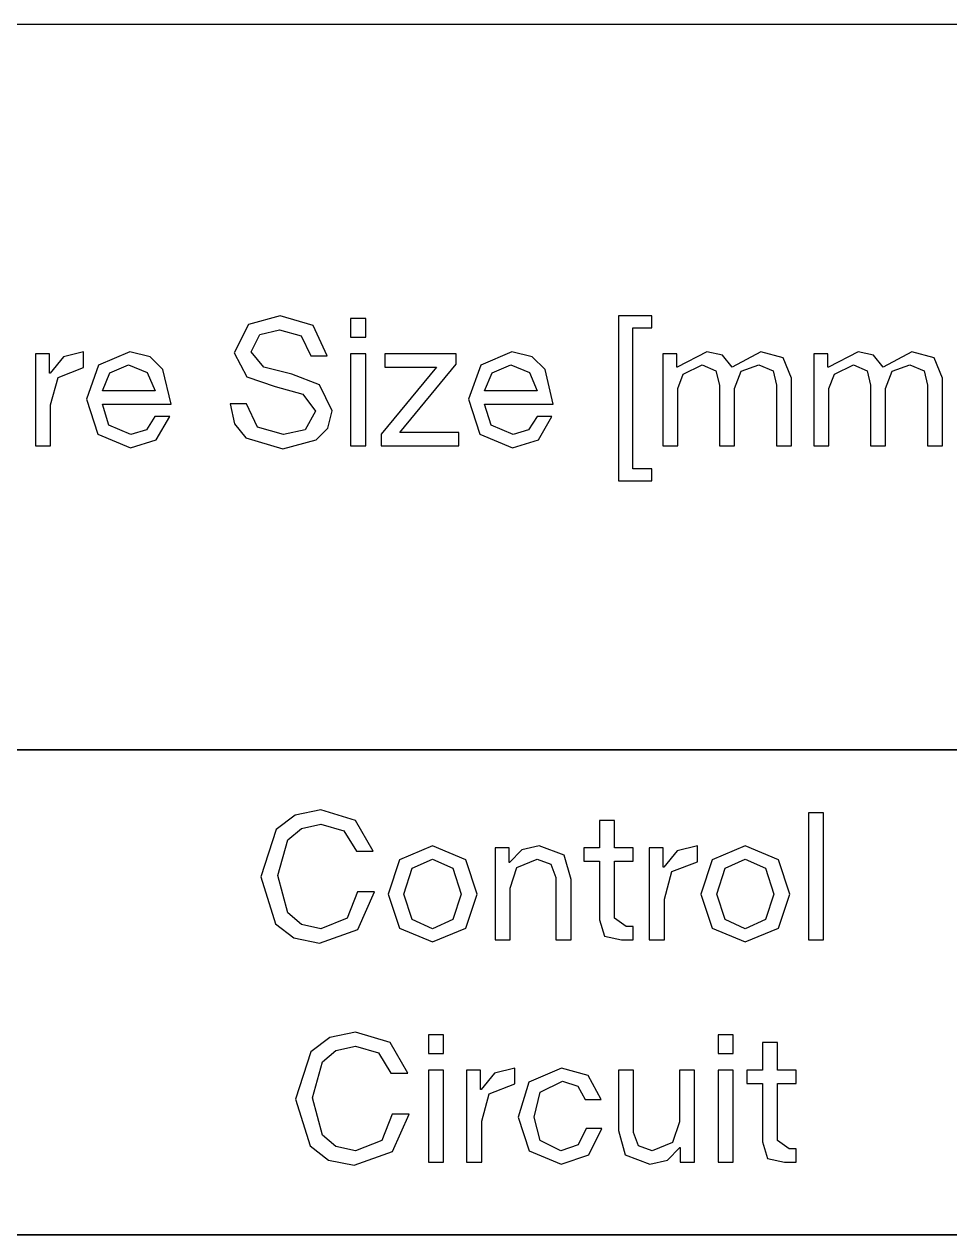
# Model space of a CAD drawing. Extents: x -212 to 220, y 7 to 294.
# Drawn here: x 105.9 to 120.6, y 128.68 to 147.9 of the extents above; entities that cross this region are included whole.
import ezdxf

# ---------------------------------------------------------------- set-up
doc = ezdxf.new("R2010")
doc.units = 0

msp = doc.modelspace()

# ---------------------------------------------------------------- linework, layer by layer
at = {"layer": '1'}
for p, q in [((88.217886, 147.898229), (122.817901, 147.898229)), ((105.518, 147.898), (122.817831, 147.898)), ((109.970383, 143.268882), (109.466539, 143.128839)), ((110.491276, 143.116437), (109.970383, 143.268882)), ((111.328437, 143.223407), (111.088658, 143.223407)), ((111.088658, 143.223407), (111.088658, 142.929885)), ((111.328437, 142.929885), (111.328437, 143.223407)), ((115.872851, 143.268882), (115.343685, 143.268882)), ((115.343685, 143.268882), (115.343685, 140.647859)), ((115.872851, 143.078713), (115.872851, 143.268882)), ((109.466539, 143.128839), (109.238646, 142.681839)), ((109.648956, 142.971226), (109.95798, 143.04564)), ((109.95798, 143.04564), (110.301111, 142.947455)), ((110.714521, 142.63223), (110.491276, 143.116437)), ((115.571064, 140.838028), (115.571064, 143.078713)), ((115.571064, 143.078713), (115.872851, 143.078713)), ((109.507364, 142.698376), (109.648956, 142.971226)), ((110.301111, 142.947455), (110.458207, 142.63223)), ((111.088658, 142.929885), (111.328437, 142.929885)), ((106.083299, 142.665303), (106.083289, 141.205963)), ((106.306544, 142.665303), (106.083299, 142.665303)), ((106.306544, 142.359379), (106.306544, 142.665303)), ((106.848099, 142.698376), (106.52874, 142.618794)), ((106.848099, 142.446195), (106.848099, 142.698376)), ((107.579836, 142.698376), (107.086327, 142.482885)), ((107.90288, 142.61789), (107.579836, 142.698376)), ((109.238646, 142.681839), (109.442251, 142.301501)), ((109.709417, 142.453947), (109.507364, 142.698376)), ((110.458207, 142.63223), (110.714521, 142.63223)), ((111.328437, 142.665303), (111.088658, 142.665303)), ((111.088658, 142.665303), (111.088658, 141.205963)), ((111.328437, 141.205963), (111.328437, 142.665303)), ((112.765037, 142.665303), (111.632295, 142.665303)), ((111.632295, 142.665303), (111.632295, 142.454463)), ((112.765037, 142.499938), (112.765037, 142.665303)), ((113.647671, 142.698376), (113.15416, 142.482885)), ((113.970713, 142.61789), (113.647671, 142.698376)), ((116.045464, 142.665303), (116.04545, 141.205963)), ((116.268705, 142.665303), (116.045464, 142.665303)), ((116.268705, 142.450329), (116.268705, 142.665303)), ((116.748249, 142.698376), (116.27696, 142.450329)), ((116.992162, 142.641015), (116.748249, 142.698376)), ((117.149258, 142.450329), (116.992162, 142.641015)), ((117.604008, 142.698376), (117.149258, 142.450329)), ((117.957991, 142.600707), (117.604008, 142.698376)), ((118.444281, 142.665303), (118.444267, 141.205963)), ((118.667522, 142.665303), (118.444281, 142.665303)), ((118.667522, 142.450329), (118.667522, 142.665303)), ((119.147062, 142.698376), (118.675777, 142.450329)), ((119.390975, 142.641015), (119.147062, 142.698376)), ((119.548071, 142.450329), (119.390975, 142.641015)), ((120.002825, 142.698376), (119.548071, 142.450329)), ((120.356807, 142.600707), (120.002825, 142.698376)), ((106.52874, 142.618794), (106.314799, 142.359379)), ((106.441407, 142.290133), (106.848099, 142.446195)), ((107.086327, 142.482885), (106.893575, 141.941834)), ((107.266164, 142.364547), (107.563301, 142.487536)), ((107.563301, 142.487536), (107.859405, 142.367647)), ((108.108488, 142.414156), (107.90288, 142.61789)), ((110.156417, 142.342843), (109.709417, 142.453947)), ((112.454981, 142.454463), (111.574414, 141.387864)), ((111.632295, 142.454463), (112.454981, 142.454463)), ((111.87207, 141.416803), (112.765037, 142.499938)), ((113.15416, 142.482885), (112.961407, 141.941834)), ((113.333998, 142.364547), (113.631133, 142.487536)), ((113.631133, 142.487536), (113.927239, 142.367647)), ((114.176322, 142.414156), (113.970713, 142.61789)), ((116.27696, 142.450329), (116.268705, 142.450329)), ((116.372562, 142.343359), (116.673834, 142.487536)), ((116.673834, 142.487536), (116.890876, 142.396069)), ((117.291884, 142.386767), (117.570936, 142.487536)), ((117.570936, 142.487536), (117.798312, 142.392969)), ((118.091832, 142.276697), (117.957991, 142.600707)), ((118.675777, 142.450329), (118.667522, 142.450329)), ((118.771376, 142.343359), (119.072651, 142.487536)), ((119.072651, 142.487536), (119.289689, 142.396069)), ((119.690699, 142.386767), (119.969752, 142.487536)), ((119.969752, 142.487536), (120.197127, 142.392969)), ((120.490649, 142.276697), (120.356807, 142.600707)), ((106.314799, 142.359379), (106.306544, 142.359379)), ((106.323068, 141.855018), (106.441407, 142.290133)), ((107.145754, 142.074126), (107.266164, 142.364547)), ((107.859405, 142.367647), (107.984979, 142.074126)), ((108.237158, 141.863286), (108.108488, 142.414156)), ((109.442251, 142.301501), (109.887699, 142.144406)), ((110.596184, 142.17076), (110.156417, 142.342843)), ((113.213589, 142.074126), (113.333998, 142.364547)), ((113.927239, 142.367647), (114.05281, 142.074126)), ((114.304993, 141.863286), (114.176322, 142.414156)), ((116.285229, 142.115467), (116.372562, 142.343359)), ((116.890876, 142.396069), (116.946686, 142.165076)), ((117.186465, 142.115467), (117.291884, 142.386767)), ((117.798312, 142.392969), (117.852057, 142.165076)), ((118.091832, 141.205963), (118.091832, 142.276697)), ((118.684042, 142.115467), (118.771376, 142.343359)), ((119.289689, 142.396069), (119.345499, 142.165076)), ((119.585278, 142.115467), (119.690699, 142.386767)), ((120.197127, 142.392969), (120.25087, 142.165076)), ((120.490649, 141.205963), (120.490649, 142.276697)), ((107.984979, 142.074126), (107.145754, 142.074126)), ((109.887699, 142.144406), (110.329017, 142.02555)), ((110.797204, 141.759934), (110.596184, 142.17076)), ((114.05281, 142.074126), (113.213589, 142.074126)), ((116.285229, 141.205963), (116.285229, 142.115467)), ((116.946686, 142.165076), (116.946686, 141.205963)), ((117.186465, 141.205963), (117.186465, 142.115467)), ((117.852057, 142.165076), (117.852057, 141.205963)), ((118.684042, 141.205963), (118.684042, 142.115467)), ((119.345499, 142.165076), (119.345499, 141.205963)), ((119.585278, 141.205963), (119.585278, 142.115467)), ((120.25087, 142.165076), (120.25087, 141.205963)), ((106.893575, 141.941834), (107.072381, 141.389931)), ((107.250659, 141.528941), (107.145754, 141.863286)), ((107.145754, 141.863286), (108.237158, 141.863286)), ((109.432949, 141.871554), (109.176635, 141.871554)), ((109.176635, 141.871554), (109.243168, 141.552259)), ((109.611749, 141.500519), (109.432949, 141.871554)), ((110.329017, 142.02555), (110.528487, 141.751665)), ((112.961407, 141.941834), (113.140213, 141.389931)), ((113.318492, 141.528941), (113.213589, 141.863286)), ((113.213589, 141.863286), (114.304993, 141.863286)), ((106.323068, 141.205963), (106.323068, 141.855018)), ((110.528487, 141.751665), (110.365707, 141.457627)), ((110.726214, 141.48424), (110.797204, 141.759934)), ((107.600509, 141.38373), (107.250659, 141.528941)), ((107.980845, 141.668983), (107.848037, 141.455043)), ((108.216489, 141.668983), (107.980845, 141.668983)), ((108.002032, 141.300014), (108.216489, 141.668983)), ((109.243168, 141.552259), (109.423647, 141.32947)), ((110.019991, 141.38373), (109.611749, 141.500519)), ((110.542441, 141.296914), (110.726214, 141.48424)), ((113.66834, 141.38373), (113.318492, 141.528941)), ((114.048679, 141.668983), (113.91587, 141.455043)), ((114.28432, 141.668983), (114.048679, 141.668983)), ((114.069864, 141.300014), (114.28432, 141.668983)), ((107.072381, 141.389931), (107.592239, 141.172891)), ((107.592239, 141.172891), (108.002032, 141.300014)), ((107.848037, 141.455043), (107.600509, 141.38373)), ((109.423647, 141.32947), (110.011725, 141.156354)), ((110.011725, 141.156354), (110.542441, 141.296914)), ((110.365707, 141.457627), (110.019991, 141.38373)), ((111.574414, 141.387864), (111.574414, 141.205963)), ((112.806379, 141.416803), (111.87207, 141.416803)), ((112.806379, 141.205963), (112.806379, 141.416803)), ((113.140213, 141.389931), (113.660071, 141.172891)), ((113.660071, 141.172891), (114.069864, 141.300014)), ((113.91587, 141.455043), (113.66834, 141.38373)), ((106.083289, 141.205963), (106.323068, 141.205963)), ((111.088658, 141.205963), (111.328437, 141.205963)), ((111.574414, 141.205963), (112.806379, 141.205963)), ((116.04545, 141.205963), (116.285229, 141.205963)), ((116.946686, 141.205963), (117.186465, 141.205963)), ((117.852057, 141.205963), (118.091832, 141.205963)), ((118.444267, 141.205963), (118.684042, 141.205963)), ((119.345499, 141.205963), (119.585278, 141.205963)), ((120.25087, 141.205963), (120.490649, 141.205963)), ((115.872851, 140.838028), (115.571064, 140.838028)), ((115.872851, 140.647859), (115.872851, 140.838028)), ((115.343685, 140.647859), (115.872851, 140.647859)), ((122.817901, 136.37618), (88.217886, 136.37618)), ((105.517717, 136.375827), (122.817549, 136.375827)), ((105.518, 136.376), (122.817831, 136.376)), ((110.206724, 135.338069), (109.907518, 135.110435)), ((110.617551, 135.421527), (110.206724, 135.338069)), ((111.167904, 135.256162), (110.617551, 135.421527)), ((118.600509, 135.376052), (118.36073, 135.376052)), ((118.36073, 135.376052), (118.36073, 133.358608)), ((118.600509, 133.358608), (118.600509, 135.376052)), ((110.306266, 135.129685), (110.617551, 135.198285)), ((110.617551, 135.198285), (110.980836, 135.090282)), ((111.448506, 134.768338), (111.167904, 135.256162)), ((115.281854, 135.256162), (115.042079, 135.256162)), ((115.042079, 135.256162), (115.042079, 134.817947)), ((115.281854, 134.817947), (115.281854, 135.256162)), ((109.907518, 135.110435), (109.662573, 134.359062)), ((109.93129, 134.379732), (110.093036, 134.947138)), ((110.093036, 134.947138), (110.306266, 135.129685)), ((110.980836, 135.090282), (111.179789, 134.768338)), ((111.179789, 134.768338), (111.448506, 134.768338)), ((112.390049, 134.85102), (111.86295, 134.629846)), ((112.917147, 134.629846), (112.390049, 134.85102)), ((113.605475, 134.817947), (113.382234, 134.817947)), ((113.382234, 134.817947), (113.382234, 133.358608)), ((113.605475, 134.586437), (113.605475, 134.817947)), ((113.809081, 134.786942), (113.613744, 134.586437)), ((114.085034, 134.85102), (113.809081, 134.786942)), ((114.481389, 134.702192), (114.085034, 134.85102)), ((115.042079, 134.817947), (114.794031, 134.817947)), ((114.794031, 134.817947), (114.794031, 134.607108)), ((115.575375, 134.817947), (115.281854, 134.817947)), ((115.575375, 134.607108), (115.575375, 134.817947)), ((115.831707, 134.817947), (115.831693, 133.358608)), ((116.054948, 134.817947), (115.831707, 134.817947)), ((116.054948, 134.512024), (116.054948, 134.817947)), ((116.277141, 134.771439), (116.063203, 134.512024)), ((116.596503, 134.85102), (116.277141, 134.771439)), ((116.596503, 134.59884), (116.596503, 134.85102)), ((117.357178, 134.85102), (116.830079, 134.629846)), ((117.884275, 134.629846), (117.357178, 134.85102)), ((111.86295, 134.629846), (111.683117, 134.086211)), ((112.068105, 134.496521), (112.390049, 134.640181)), ((112.390049, 134.640181), (112.711992, 134.496521)), ((113.096981, 134.086211), (112.917147, 134.629846)), ((113.613744, 134.586437), (113.605475, 134.586437)), ((113.728466, 134.509956), (114.051961, 134.640181)), ((114.051961, 134.640181), (114.270551, 134.560082)), ((114.270551, 134.560082), (114.349616, 134.346659)), ((114.589392, 134.317721), (114.481389, 134.702192)), ((114.794031, 134.607108), (115.042079, 134.607108)), ((115.042079, 134.607108), (115.042079, 133.676934)), ((115.281854, 133.701739), (115.281854, 134.607108)), ((115.281854, 134.607108), (115.575375, 134.607108)), ((116.189808, 134.442777), (116.596503, 134.59884)), ((116.830079, 134.629846), (116.650245, 134.086211)), ((117.035232, 134.496521), (117.357178, 134.640181)), ((117.357178, 134.640181), (117.679121, 134.496521)), ((118.064108, 134.086211), (117.884275, 134.629846)), ((110.093036, 133.785971), (109.93129, 134.379732)), ((111.935297, 134.086211), (112.068105, 134.496521)), ((112.711992, 134.496521), (112.8448, 134.086211)), ((113.622012, 134.181295), (113.728466, 134.509956)), ((116.063203, 134.512024), (116.054948, 134.512024)), ((116.071468, 134.007663), (116.189808, 134.442777)), ((116.902424, 134.086211), (117.035232, 134.496521)), ((117.679121, 134.496521), (117.811929, 134.086211)), ((109.662573, 134.359062), (109.894083, 133.613889)), ((113.622012, 133.358608), (113.622012, 134.181295)), ((114.349616, 134.346659), (114.349616, 133.358608)), ((114.589392, 133.358608), (114.589392, 134.317721)), ((111.20046, 134.119284), (111.033029, 133.702256)), ((111.469177, 134.119284), (111.20046, 134.119284)), ((111.205111, 133.525006), (111.469177, 134.119284)), ((111.683117, 134.086211), (111.86295, 133.546193)), ((111.683117, 134.086211), (111.683117, 134.086211)), ((112.068105, 133.679518), (111.935297, 134.086211)), ((111.935297, 134.086211), (111.935297, 134.086211)), ((112.8448, 134.086211), (112.711992, 133.679518)), ((112.917147, 133.546193), (113.096981, 134.086211)), ((116.071468, 133.358608), (116.071468, 134.007663)), ((116.650245, 134.086211), (116.830079, 133.546193)), ((116.650245, 134.086211), (116.650245, 134.086211)), ((117.035232, 133.679518), (116.902424, 134.086211)), ((116.902424, 134.086211), (116.902424, 134.086211)), ((117.811929, 134.086211), (117.679121, 133.679518)), ((117.884275, 133.546193), (118.064108, 134.086211)), ((109.894083, 133.613889), (110.185795, 133.390518)), ((110.306266, 133.603618), (110.093036, 133.785971)), ((110.617551, 133.536375), (110.306266, 133.603618)), ((111.033029, 133.702256), (110.617551, 133.536375)), ((112.390049, 133.536375), (112.068105, 133.679518)), ((112.711992, 133.679518), (112.390049, 133.536375)), ((115.042079, 133.676934), (115.122694, 133.417002)), ((115.463757, 133.569447), (115.281854, 133.701739)), ((117.357178, 133.536375), (117.035232, 133.679518)), ((117.679121, 133.679518), (117.357178, 133.536375)), ((110.596881, 133.308999), (111.205111, 133.525006)), ((111.86295, 133.546193), (112.390049, 133.325535)), ((112.390049, 133.325535), (112.917147, 133.546193)), ((115.122694, 133.417002), (115.389342, 133.358608)), ((115.575375, 133.569447), (115.463757, 133.569447)), ((115.575375, 133.358608), (115.575375, 133.569447)), ((116.830079, 133.546193), (117.357178, 133.325535)), ((117.357178, 133.325535), (117.884275, 133.546193)), ((110.185795, 133.390518), (110.596881, 133.308999)), ((113.382234, 133.358608), (113.622012, 133.358608)), ((114.349616, 133.358608), (114.589392, 133.358608)), ((115.389342, 133.358608), (115.575375, 133.358608)), ((115.831693, 133.358608), (116.071468, 133.358608)), ((118.36073, 133.358608), (118.600509, 133.358608)), ((111.167387, 131.894101), (110.75656, 131.810644)), ((111.71774, 131.728737), (111.167387, 131.894101)), ((110.75656, 131.810644), (110.457354, 131.58301)), ((111.998342, 131.240913), (111.71774, 131.728737)), ((112.564715, 131.848626), (112.324936, 131.848626)), ((112.324936, 131.848626), (112.324936, 131.555105)), ((112.564715, 131.555105), (112.564715, 131.848626)), ((117.164939, 131.848626), (116.925164, 131.848626)), ((116.925164, 131.848626), (116.925164, 131.555105)), ((117.164939, 131.555105), (117.164939, 131.848626)), ((117.869805, 131.728737), (117.630026, 131.728737)), ((117.630026, 131.728737), (117.630026, 131.290522)), ((117.869805, 131.290522), (117.869805, 131.728737)), ((110.457354, 131.58301), (110.212409, 130.831636)), ((110.642872, 131.419713), (110.856102, 131.602259)), ((110.856102, 131.602259), (111.167387, 131.67086)), ((111.167387, 131.67086), (111.530672, 131.562856)), ((111.530672, 131.562856), (111.729625, 131.240913)), ((112.324936, 131.555105), (112.564715, 131.555105)), ((116.925164, 131.555105), (117.164939, 131.555105)), ((110.481126, 130.852307), (110.642872, 131.419713)), ((112.564715, 131.290522), (112.324936, 131.290522)), ((112.324936, 131.290522), (112.324936, 129.831183)), ((112.564715, 129.831183), (112.564715, 131.290522)), ((113.153824, 131.290522), (112.930582, 131.290522)), ((112.930582, 131.290522), (112.930583, 129.831183)), ((113.153824, 130.984598), (113.153824, 131.290522)), ((113.695393, 131.323595), (113.376033, 131.244013)), ((113.695393, 131.071414), (113.695393, 131.323595)), ((114.435398, 131.323595), (113.918634, 131.097252)), ((114.861727, 131.203706), (114.435398, 131.323595)), ((115.582611, 131.290522), (115.342832, 131.290522)), ((115.342832, 131.290522), (115.342832, 130.331409)), ((115.582611, 130.302471), (115.582611, 131.290522)), ((116.549992, 131.290522), (116.310213, 131.290522)), ((116.310213, 131.290522), (116.310213, 130.467835)), ((116.549985, 129.831183), (116.549992, 131.290522)), ((117.164939, 131.290522), (116.925164, 131.290522)), ((116.925164, 131.290522), (116.925164, 129.831183)), ((117.164939, 129.831183), (117.164939, 131.290522)), ((117.630026, 131.290522), (117.381982, 131.290522)), ((117.381982, 131.290522), (117.381982, 131.079682)), ((118.163326, 131.290522), (117.869805, 131.290522)), ((118.163326, 131.079682), (118.163326, 131.290522)), ((111.729625, 131.240913), (111.998342, 131.240913)), ((113.376033, 131.244013), (113.162093, 130.984598)), ((113.918634, 131.097252), (113.749136, 130.542249)), ((114.098468, 130.939123), (114.456067, 131.112755)), ((114.456067, 131.112755), (114.697912, 131.036274)), ((115.067916, 130.823368), (114.861727, 131.203706)), ((113.162093, 130.984598), (113.153824, 130.984598)), ((113.170361, 130.480237), (113.2887, 130.915352)), ((113.2887, 130.915352), (113.695393, 131.071414)), ((114.001316, 130.542249), (114.098468, 130.939123)), ((114.697912, 131.036274), (114.815734, 130.823368)), ((117.381982, 131.079682), (117.630026, 131.079682)), ((117.630026, 131.079682), (117.630026, 130.149509)), ((117.869805, 130.174313), (117.869805, 131.079682)), ((117.869805, 131.079682), (118.163326, 131.079682)), ((110.212409, 130.831636), (110.443918, 130.086464)), ((110.642872, 130.258546), (110.481126, 130.852307)), ((114.815734, 130.823368), (115.067916, 130.823368)), ((111.750296, 130.591858), (111.582865, 130.17483)), ((112.019013, 130.591858), (111.750296, 130.591858)), ((111.754947, 129.99758), (112.019013, 130.591858)), ((113.749136, 130.542249), (113.922768, 130.007399)), ((114.099501, 130.17483), (114.001316, 130.542249)), ((113.170361, 129.831183), (113.170361, 130.480237)), ((114.828137, 130.364482), (114.703601, 130.10455)), ((115.076185, 130.364482), (114.828137, 130.364482)), ((114.871546, 129.947971), (115.076185, 130.364482)), ((115.342832, 130.331409), (115.448769, 129.946938)), ((116.310213, 130.467835), (116.203243, 130.139173)), ((110.856102, 130.076193), (110.642872, 130.258546)), ((111.582865, 130.17483), (111.167387, 130.008949)), ((114.427129, 130.008949), (114.099501, 130.17483)), ((115.661159, 130.089047), (115.582611, 130.302471)), ((116.203243, 130.139173), (115.876132, 130.008949)), ((117.630026, 130.149509), (117.710642, 129.889577)), ((118.051708, 130.042022), (117.869805, 130.174313)), ((110.443918, 130.086464), (110.735631, 129.863093)), ((111.167387, 130.008949), (110.856102, 130.076193)), ((111.146716, 129.781573), (111.754947, 129.99758)), ((113.922768, 130.007399), (114.431263, 129.79811)), ((114.703601, 130.10455), (114.427129, 130.008949)), ((114.431263, 129.79811), (114.871546, 129.947971)), ((115.448769, 129.946938), (115.843059, 129.79811)), ((115.876132, 130.008949), (115.661159, 130.089047)), ((116.121079, 129.862188), (116.318483, 130.062692)), ((116.318483, 130.062692), (116.32261, 130.062692)), ((116.32261, 130.062692), (116.32261, 129.831183)), ((118.163326, 130.042022), (118.051708, 130.042022)), ((118.163326, 129.831183), (118.163326, 130.042022)), ((110.735631, 129.863093), (111.146716, 129.781573)), ((112.324936, 129.831183), (112.564715, 129.831183)), ((112.930583, 129.831183), (113.170361, 129.831183)), ((115.843059, 129.79811), (116.121079, 129.862188)), ((116.32261, 129.831183), (116.549985, 129.831183)), ((116.925164, 129.831183), (117.164939, 129.831183)), ((117.710642, 129.889577), (117.977293, 129.831183)), ((117.977293, 129.831183), (118.163326, 129.831183)), ((105.517717, 128.676116), (122.817549, 128.676116)), ((122.817549, 128.675764), (105.517717, 128.675764)), ((105.518, 128.676), (122.817831, 128.676))]:
    msp.add_line(p, q, dxfattribs=at)

doc.saveas('drawing.dxf')
